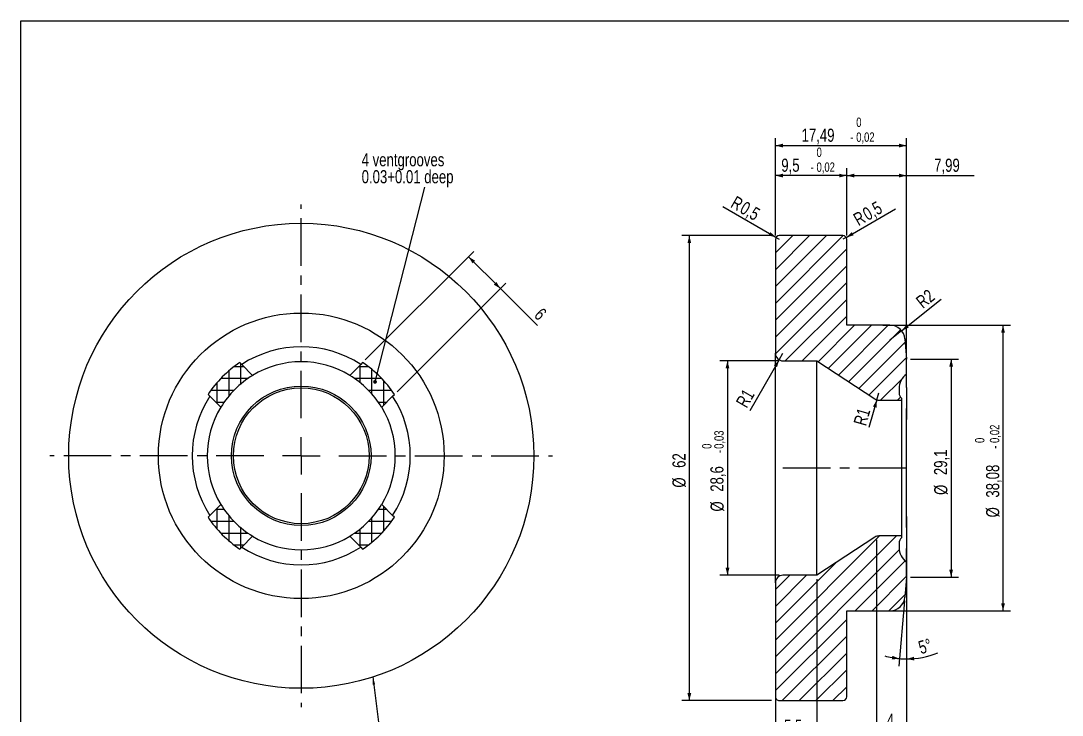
# Model space of a CAD drawing. Header units: millimetres. Extents: x 8 to 486, y -43 to 289.
# Drawn here: x 8 to 285.6, y 103.8 to 289 of the extents above; entities that cross this region are included whole.
import ezdxf

# ---------------------------------------------------------------- set-up
doc = ezdxf.new("R2010")
doc.units = ezdxf.units.MM
doc.linetypes.add('CENTERX2', pattern=[20.319999999999997, 12.7, -2.54, 2.54, -2.54])
for name, color, linetype in [('CENTERLINE', 4, 'CENTERX2'), ('DIMENSIONS', 2, 'Continuous'), ('HATCH', 3, 'Continuous'), ('TEXT', 2, 'Continuous')]:
    doc.layers.add(name, color=color, linetype=linetype)
doc.layers.add('OUTLINE', color=7, linetype='Continuous', lineweight=25)
doc.styles.add('SLDTEXTSTYLE0', font='TXT', dxfattribs={"width": 0.75})
doc.dimstyles.new('SLDDIMSTYLE0', dxfattribs={"dimtxt": 3.5, "dimasz": 2, "dimexe": 0, "dimexo": 0.0625, "dimgap": 0.875, "dimtad": 1, "dimlfac": 0.5, "dimrnd": 1e-09, "dimzin": 12, "dimdsep": 46, "dimtxsty": 'SLDTEXTSTYLE0', "dimsah": 1, "dimcen": 0.09, "dimadec": 0, "dimazin": 3, "dimtfac": 1, "dimtofl": 0, "dimtmove": 0, "dimatfit": 3, "dimfxl": 0, "dimfrac": 2, "dimtolj": 1, "dimtzin": 12, "dimarcsym": 0})
doc.dimstyles.new('SLDDIMSTYLE1', dxfattribs={"dimtxt": 0.18, "dimasz": 1, "dimexe": 0, "dimexo": 0.0625, "dimgap": 0, "dimtad": 0, "dimtih": 1, "dimtoh": 1, "dimdec": 0, "dimrnd": 1e-09, "dimzin": 0, "dimdsep": 46, "dimtxsty": 'Standard', "dimblk1": 'DOT', "dimblk2": 'DOT', "dimsah": 1, "dimcen": 0.09, "dimadec": 0, "dimazin": 0, "dimtfac": 1, "dimtdec": 0, "dimtofl": 0, "dimtmove": 0, "dimatfit": 3, "dimldrblk": 'DOT', "dimfxl": 0, "dimfrac": 2, "dimtolj": 1, "dimtzin": 0, "dimarcsym": 0})
doc.dimstyles.new('SLDDIMSTYLE10', dxfattribs={"dimtxt": 3.5, "dimasz": 2, "dimexe": 0, "dimexo": 0.0625, "dimgap": 0.875, "dimtad": 1, "dimdec": 4, "dimlfac": 0.5, "dimzin": 12, "dimdsep": 46, "dimtxsty": 'SLDTEXTSTYLE0', "dimsah": 1, "dimcen": 0.09, "dimazin": 3, "dimtfac": 1, "dimtofl": 0, "dimtmove": 0, "dimatfit": 3, "dimfxl": 0, "dimfrac": 2, "dimtolj": 1, "dimtzin": 12, "dimarcsym": 0})
doc.dimstyles.new('SLDDIMSTYLE2', dxfattribs={"dimtxt": 0.18, "dimasz": 2, "dimexe": 0, "dimexo": 0.0625, "dimgap": 0, "dimtad": 0, "dimtih": 1, "dimtoh": 1, "dimdec": 0, "dimrnd": 1e-09, "dimzin": 0, "dimdsep": 46, "dimtxsty": 'Standard', "dimsah": 1, "dimcen": 0.09, "dimadec": 0, "dimazin": 0, "dimtfac": 2, "dimtdec": 0, "dimtofl": 0, "dimtmove": 0, "dimatfit": 3, "dimfxl": 0, "dimfrac": 2, "dimtolj": 1, "dimtzin": 0, "dimarcsym": 0})
doc.dimstyles.new('SLDDIMSTYLE3', dxfattribs={"dimtxt": 3.5, "dimasz": 2, "dimexe": 0, "dimexo": 0.0625, "dimgap": 0.875, "dimtad": 1, "dimlfac": 0.5, "dimrnd": 1e-09, "dimzin": 12, "dimdsep": 46, "dimtxsty": 'SLDTEXTSTYLE0', "dimsah": 1, "dimcen": 0.09, "dimadec": 0, "dimazin": 3, "dimtol": 1, "dimtm": 0.02, "dimtfac": 1, "dimtofl": 0, "dimtmove": 0, "dimatfit": 3, "dimfxl": 0, "dimfrac": 2, "dimtolj": 1, "dimarcsym": 0})
doc.dimstyles.new('SLDDIMSTYLE4', dxfattribs={"dimtxt": 3.5, "dimasz": 2, "dimexe": 0, "dimexo": 0.0625, "dimgap": 0.875, "dimtad": 1, "dimdec": 1, "dimlfac": 0.5, "dimrnd": 1e-09, "dimzin": 12, "dimdsep": 46, "dimtxsty": 'SLDTEXTSTYLE0', "dimsah": 1, "dimcen": 0.09, "dimadec": 0, "dimazin": 3, "dimtfac": 1, "dimtdec": 1, "dimtofl": 0, "dimtmove": 0, "dimatfit": 3, "dimfxl": 0, "dimfrac": 2, "dimtolj": 1, "dimtzin": 12, "dimarcsym": 0})
doc.dimstyles.new('SLDDIMSTYLE5', dxfattribs={"dimtxt": 3.5, "dimasz": 2, "dimexe": 0, "dimexo": 0.0625, "dimgap": 0.875, "dimtad": 1, "dimlfac": 0.5, "dimrnd": 1e-09, "dimdsep": 46, "dimtxsty": 'SLDTEXTSTYLE0', "dimsah": 1, "dimcen": 0, "dimadec": 0, "dimazin": 2, "dimtfac": 1, "dimtofl": 0, "dimtmove": 0, "dimatfit": 3, "dimfxl": 0, "dimfrac": 2, "dimtolj": 1, "dimtzin": 12, "dimarcsym": 0})
doc.dimstyles.new('SLDDIMSTYLE6', dxfattribs={"dimtxt": 3.5, "dimasz": 2, "dimexe": 0, "dimexo": 0.0625, "dimgap": 0.875, "dimtad": 1, "dimlfac": 0.5, "dimrnd": 1e-09, "dimdsep": 46, "dimtxsty": 'SLDTEXTSTYLE0', "dimsah": 1, "dimcen": 0, "dimadec": 0, "dimazin": 2, "dimtfac": 1, "dimtofl": 0, "dimtmove": 0, "dimatfit": 3, "dimfxl": 0, "dimfrac": 2, "dimtolj": 1, "dimtzin": 12, "dimarcsym": 0})
doc.dimstyles.new('SLDDIMSTYLE7', dxfattribs={"dimtxt": 3.5, "dimasz": 2, "dimexe": 0, "dimexo": 0.0625, "dimgap": 0.875, "dimtad": 1, "dimlfac": 0.5, "dimrnd": 1e-09, "dimzin": 12, "dimdsep": 46, "dimtxsty": 'SLDTEXTSTYLE0', "dimsah": 1, "dimcen": 0.09, "dimadec": 0, "dimazin": 3, "dimtol": 1, "dimtm": 0.03, "dimtfac": 1, "dimtofl": 0, "dimtmove": 0, "dimatfit": 3, "dimfxl": 0, "dimfrac": 2, "dimtolj": 1, "dimarcsym": 0})
doc.dimstyles.new('SLDDIMSTYLE8', dxfattribs={"dimtxt": 3.5, "dimasz": 2, "dimexe": 0, "dimexo": 0.0625, "dimgap": 0.875, "dimtad": 1, "dimlfac": 0.5, "dimrnd": 1e-09, "dimzin": 12, "dimdsep": 46, "dimtxsty": 'SLDTEXTSTYLE0', "dimsah": 1, "dimcen": 0, "dimadec": 0, "dimazin": 3, "dimtfac": 1, "dimtofl": 0, "dimtmove": 0, "dimatfit": 3, "dimfxl": 0, "dimfrac": 2, "dimtolj": 1, "dimtzin": 12, "dimarcsym": 0})
doc.dimstyles.new('SLDDIMSTYLE9', dxfattribs={"dimtxt": 3.5, "dimasz": 2, "dimexe": 0, "dimexo": 0.0625, "dimgap": 0.875, "dimtad": 1, "dimlfac": 0.5, "dimrnd": 1e-09, "dimzin": 12, "dimdsep": 46, "dimtxsty": 'SLDTEXTSTYLE0', "dimsah": 1, "dimcen": 0, "dimadec": 0, "dimazin": 3, "dimtfac": 1, "dimtofl": 0, "dimtmove": 0, "dimatfit": 3, "dimfxl": 0, "dimfrac": 2, "dimtolj": 1, "dimtzin": 12, "dimarcsym": 0})
pattern_1 = [(0, (0, 0), (0, 3.175), []), (90, (0, 0), (-3.175, 1.944126793646423e-16), [])]
pattern_2 = [(45, (0, 0), (-2.245064030267288, 2.245064030267288), [])]

# ---------------------------------------------------------------- blocks, each defined once
blk = doc.blocks.new('_D')
at = {"layer": 'DIMENSIONS'}
for p, q in [((99.83642945188328, 198.5602121279427), (128.77147716477, 227.4952598408293)), ((127.3572636023969, 226.0810462784562), (135.8425449766355, 217.5957649042176)), ((108.3217108261218, 190.0749307537041), (137.2567585390085, 219.0099784665907)), ((135.8425449766355, 217.5957649042176), (145.7261132834562, 207.7121965973968))]:
    blk.add_line(p, q, dxfattribs=at)
for points in [[(127.3572636023969, 226.0810462784562), (128.4179237741767, 224.3132793254898), (129.1250305553633, 225.0203861066764)], [(135.8425449766355, 217.5957649042176), (134.7818848048556, 219.363531857184), (134.0747780236691, 218.6564250759974)]]:
    blk.add_solid(points, dxfattribs=at)
at = {"layer": 'DIMENSIONS', "insert": (147.0877362888422, 212.7311331264677), "char_height": 3.5, "attachment_point": 1, "rotation": 315.00000000000074, "style": 'SLDTEXTSTYLE0'}
blk.add_mtext('6', dxfattribs=at)
blk = doc.blocks.new('SW_NOTE_5')
at = {"layer": 'TEXT', "color": 0, "char_height": 3.5, "attachment_point": 1, "style": 'SLDTEXTSTYLE0'}
for s, insert in [('4 ventgrooves', (-16.8284941356852, 9.069248860106349)), ('0.03+0.01 deep', (-16.8284941356852, 4.543554329649091))]:
    blk.add_mtext(s, dxfattribs=dict(at, insert=insert))
blk = doc.blocks.new('_Dot')
at = {"color": 0, "linetype": 'ByBlock', "lineweight": -2}
blk.add_line((-0.5, 0), (-1, 0), dxfattribs=at)
at = {"color": 0, "linetype": 'ByBlock', "const_width": 0.5}
blk.add_lwpolyline([(-0.25, 0, 1), (0.25, 0, 1)], format="xyb", close=True, dxfattribs=at)
blk = doc.blocks.new('SW_CENTERMARKSYMBOL_0')
at = {"layer": 'CENTERLINE', "color": 0}
for p, q in [((0, 10.00000000000001), (0, 67)), ((0, 0), (0, 5.000000000000004)), ((-9.999999999999995, 0), (-67, 0)), ((0, 0), (-5.000000000000004, 0)), ((0, 0), (0, -5.000000000000004)), ((0, 0), (5.000000000000004, 0)), ((9.999999999999995, 0), (66.99999999999999, 0)), ((0, -9.99999999999998), (0, -67))]:
    blk.add_line(p, q, dxfattribs=at)
blk = doc.blocks.new('_D_1')
at = {"layer": 'DIMENSIONS'}
for p, q in [((237.7923726679612, 207.8124325882901), (271.8515312627719, 207.81243258829)), ((269.8515312627716, 131.65243258829), (269.8515312627719, 207.81243258829)), ((229.1678918525097, 131.6524325882901), (271.8515312627716, 131.65243258829))]:
    blk.add_line(p, q, dxfattribs=at)
for points in [[(269.8515312627719, 207.81243258829), (269.3515312627719, 205.81243258829), (270.3515312627719, 205.81243258829)], [(269.8515312627716, 131.65243258829), (270.3515312627716, 133.65243258829), (269.3515312627716, 133.65243258829)]]:
    blk.add_solid(points, dxfattribs=at)
at = {"layer": 'DIMENSIONS', "attachment_point": 1, "rotation": 89.9999999999998, "style": 'SLDTEXTSTYLE0'}
for s, insert, char_height in [('0,02', (266.3522977488625, 176.4288662315697), 2.5), ('0', (262.3856531165717, 176.4288662315697), 2.5), ('-', (266.3522977488625, 174.8655114555765), 2.5), ('38,08', (265.3397943481928, 161.8503588773855), 3.5), ('%%c', (265.3397941735697, 156.5725960709612), 3.5)]:
    blk.add_mtext(s, dxfattribs=dict(at, insert=insert, char_height=char_height))
blk = doc.blocks.new('_D_2')
at = {"layer": 'DIMENSIONS'}
for p, q in [((208.16789185251, 231.7324325882902), (184.219523914153, 231.7324325882903)), ((186.2195239141526, 107.7324325882903), (186.219523914153, 231.7324325882903)), ((208.1678918525096, 107.7324325882902), (184.2195239141526, 107.7324325882903))]:
    blk.add_line(p, q, dxfattribs=at)
for points in [[(186.219523914153, 231.7324325882903), (185.719523914153, 229.7324325882903), (186.719523914153, 229.7324325882903)], [(186.2195239141526, 107.7324325882903), (186.7195239141526, 109.7324325882903), (185.7195239141526, 109.7324325882903)]]:
    blk.add_solid(points, dxfattribs=at)
at = {"layer": 'DIMENSIONS', "char_height": 3.5, "attachment_point": 1, "rotation": 89.9999999999998, "style": 'SLDTEXTSTYLE0'}
for s, insert in [('62', (181.7077869995739, 169.7862089196513)), ('%%c', (181.7077868249509, 164.508446113227))]:
    blk.add_mtext(s, dxfattribs=dict(at, insert=insert))
blk = doc.blocks.new('_D_3')
at = {"layer": 'DIMENSIONS'}
for p, q in [((209.1678918525097, 140.1324325882902), (209.1678918525096, 96.14638882023202)), ((220.1678918525097, 140.1324325882902), (220.1678918525095, 96.14638882023199)), ((220.1678918525095, 98.14638882023199), (209.1678918525096, 98.14638882023202))]:
    blk.add_line(p, q, dxfattribs=at)
for points in [[(209.1678918525096, 98.14638882023202), (211.1678918525096, 97.64638882023202), (211.1678918525096, 98.64638882023202)], [(220.1678918525095, 98.14638882023199), (218.1678918525095, 98.64638882023199), (218.1678918525095, 97.64638882023199)]]:
    blk.add_solid(points, dxfattribs=at)
at = {"layer": 'DIMENSIONS', "insert": (211.4361904154851, 102.6581257348109), "char_height": 3.5, "attachment_point": 1, "style": 'SLDTEXTSTYLE0'}
blk.add_mtext('5,5', dxfattribs=at)
blk = doc.blocks.new('_D_4')
at = {"layer": 'DIMENSIONS'}
for p, q in [((236.1478918525097, 150.6324325882901), (236.1478918525096, 97.73243258829021)), ((244.1478918525097, 150.6324325882901), (244.1478918525096, 97.73243258829018)), ((244.1478918525096, 99.73243258829018), (236.1478918525096, 99.73243258829021))]:
    blk.add_line(p, q, dxfattribs=at)
for points in [[(236.1478918525096, 99.73243258829021), (238.1478918525096, 99.23243258829021), (238.1478918525096, 100.2324325882902)], [(244.1478918525096, 99.73243258829018), (242.1478918525096, 100.2324325882902), (242.1478918525096, 99.23243258829018)]]:
    blk.add_solid(points, dxfattribs=at)
at = {"layer": 'DIMENSIONS', "insert": (238.8559795110049, 104.2441695028691), "char_height": 3.5, "attachment_point": 1, "style": 'SLDTEXTSTYLE0'}
blk.add_mtext('4', dxfattribs=at)
blk = doc.blocks.new('_D_5')
at = {"layer": 'DIMENSIONS'}
for q in [(195.1329315867513, 239.4128709449813), (210.16789185251, 230.7324325882902)]:
    blk.add_line((209.3018664487255, 231.2324325882902), q, dxfattribs=at)
blk.add_solid([(209.3018664487255, 231.2324325882902), (207.8198156411567, 232.6654452901824), (207.3198156411567, 231.799419886398)], dxfattribs=at)
at = {"layer": 'DIMENSIONS', "char_height": 3.5, "attachment_point": 1, "rotation": 329.99999999999983, "style": 'SLDTEXTSTYLE0'}
for s, insert in [('R', (198.7244774705778, 242.4586108934837)), ('0,5', (201.1772520421723, 241.0425008343121))]:
    blk.add_mtext(s, dxfattribs=dict(at, insert=insert))
blk = doc.blocks.new('_D_6')
at = {"layer": 'DIMENSIONS'}
for p, q in [((209.16789185251, 231.7324325882902), (209.1678918525101, 257.7324325882871)), ((209.1678918525101, 255.7324325882871), (244.1478918525101, 255.7324325882869)), ((244.1478918525099, 199.8060289641305), (244.1478918525101, 257.7324325882869))]:
    blk.add_line(p, q, dxfattribs=at)
for points in [[(209.1678918525101, 255.7324325882871), (211.1678918525101, 255.2324325882871), (211.1678918525101, 256.2324325882871)], [(244.1478918525101, 255.7324325882869), (242.1478918525101, 256.2324325882869), (242.1478918525101, 255.2324325882869)]]:
    blk.add_solid(points, dxfattribs=at)
at = {"layer": 'DIMENSIONS', "attachment_point": 1, "style": 'SLDTEXTSTYLE0'}
for s, insert, char_height in [('0', (230.7154440925803, 263.1983107344869), 2.5), ('17,49', (216.1369367383959, 260.2441695028659), 3.5), ('0,02', (230.7154440925803, 259.2316661021962), 2.5), ('-', (229.152089316587, 259.2316661021962), 2.5)]:
    blk.add_mtext(s, dxfattribs=dict(at, insert=insert, char_height=char_height))
blk = doc.blocks.new('_D_7')
at = {"layer": 'DIMENSIONS'}
for p, q in [((228.16789185251, 231.7324325882902), (228.1678918525101, 249.7324325882874)), ((228.1678918525101, 247.7324325882874), (244.1478918525101, 247.7324325882873)), ((244.1478918525099, 199.8060289641305), (244.1478918525101, 249.7324325882873)), ((244.1478918525101, 247.7324325882873), (262.127848202479, 247.7324325882873))]:
    blk.add_line(p, q, dxfattribs=at)
for points in [[(228.1678918525101, 247.7324325882874), (230.1678918525101, 247.2324325882874), (230.1678918525101, 248.2324325882874)], [(244.1478918525101, 247.7324325882873), (242.1478918525101, 248.2324325882873), (242.1478918525101, 247.2324325882873)]]:
    blk.add_solid(points, dxfattribs=at)
at = {"layer": 'DIMENSIONS', "insert": (251.4905598677368, 252.2441695028662), "char_height": 3.5, "attachment_point": 1, "style": 'SLDTEXTSTYLE0'}
blk.add_mtext('7,99', dxfattribs=at)
blk = doc.blocks.new('_D_8')
at = {"layer": 'DIMENSIONS'}
for p, q in [((209.16789185251, 231.7324325882902), (209.1678918525101, 249.7324325882905)), ((228.1678918525101, 247.7324325882904), (209.1678918525101, 247.7324325882905)), ((228.16789185251, 231.7324325882902), (228.1678918525101, 249.7324325882904))]:
    blk.add_line(p, q, dxfattribs=at)
for points in [[(209.1678918525101, 247.7324325882905), (211.1678918525101, 247.2324325882905), (211.1678918525101, 248.2324325882905)], [(228.1678918525101, 247.7324325882904), (226.1678918525101, 248.2324325882904), (226.1678918525101, 247.2324325882904)]]:
    blk.add_solid(points, dxfattribs=at)
at = {"layer": 'DIMENSIONS', "attachment_point": 1, "style": 'SLDTEXTSTYLE0'}
for s, insert, char_height in [('0', (220.1390586318846, 255.1983107344905), 2.5), ('9,5', (210.7333221990866, 252.2441695028694), 3.5), ('0,02', (220.1390586318846, 251.2316661021997), 2.5), ('-', (218.5757038558913, 251.2316661021997), 2.5)]:
    blk.add_mtext(s, dxfattribs=dict(at, insert=insert, char_height=char_height))
blk = doc.blocks.new('_D_9')
at = {"layer": 'DIMENSIONS'}
for q in [(241.2014095851183, 238.8346878288889), (227.16789185251, 230.7324325882902)]:
    blk.add_line((228.0339172562945, 231.2324325882902), q, dxfattribs=at)
blk.add_solid([(228.0339172562945, 231.2324325882902), (230.0159680638633, 231.7994198863979), (229.5159680638633, 232.6654452901824)], dxfattribs=at)
at = {"layer": 'DIMENSIONS', "char_height": 3.5, "attachment_point": 1, "rotation": 29.999999999999954, "style": 'SLDTEXTSTYLE0'}
for s, insert in [('0,5', (232.0209259823994, 238.6339461187528)), ('R', (229.5681514108048, 237.2178360595812))]:
    blk.add_mtext(s, dxfattribs=dict(at, insert=insert))
blk = doc.blocks.new('_D_10')
at = {"layer": 'DIMENSIONS'}
for p, q in [((210.1678918525099, 198.3324325882902), (194.3860092682383, 198.3324325882903)), ((196.3860092682383, 198.3324325882903), (196.3860092682381, 141.1324325882903)), ((210.1678918525097, 141.1324325882902), (194.3860092682381, 141.1324325882903))]:
    blk.add_line(p, q, dxfattribs=at)
for points in [[(196.3860092682383, 198.3324325882903), (195.8860092682383, 196.3324325882903), (196.8860092682383, 196.3324325882903)], [(196.3860092682381, 141.1324325882903), (196.8860092682381, 143.1324325882903), (195.8860092682381, 143.1324325882903)]]:
    blk.add_solid(points, dxfattribs=at)
at = {"layer": 'DIMENSIONS', "attachment_point": 1, "rotation": 90.0000000000002, "style": 'SLDTEXTSTYLE0'}
for s, insert, char_height in [('0,03', (192.8702843695444, 174.8650537424794), 2.5), ('0', (189.6376455522638, 174.8650537424794), 2.5), ('-', (192.8702843695444, 173.7574150406828), 2.5), ('28,6', (191.8208000023765, 163.4129702665916), 3.5), ('%%c', (191.8742721790364, 158.1345328682175), 3.5)]:
    blk.add_mtext(s, dxfattribs=dict(at, insert=insert, char_height=char_height))
blk = doc.blocks.new('_D_11')
at = {"layer": 'DIMENSIONS'}
for q in [(211.1678918525099, 200.3324325882902), (202.3366378847515, 185.0362520215884)]:
    blk.add_line((210.1678918525099, 198.6003817807213), q, dxfattribs=at)
blk.add_solid([(210.1678918525099, 198.6003817807213), (208.7348791506177, 197.1183309731525), (209.6009045544021, 196.6183309731525)], dxfattribs=at)
at = {"layer": 'DIMENSIONS', "insert": (198.4685643260065, 187.2694853319751), "char_height": 3.5, "attachment_point": 1, "rotation": 60.000000000000135, "style": 'SLDTEXTSTYLE0'}
blk.add_mtext('R1', dxfattribs=at)
blk = doc.blocks.new('_D_12')
at = {"layer": 'DIMENSIONS'}
for q in [(236.7461664047801, 189.8324325882901), (234.093705841432, 180.5398620221981)]:
    blk.add_line((236.1972139206532, 187.9092448257014), q, dxfattribs=at)
blk.add_solid([(236.1972139206532, 187.9092448257014), (235.1674644958792, 186.1232951841444), (236.1290583771736, 185.848818942081)], dxfattribs=at)
at = {"layer": 'DIMENSIONS', "insert": (229.9246679768427, 181.7298673543372), "char_height": 3.5, "attachment_point": 1, "rotation": 74.06919595035292, "style": 'SLDTEXTSTYLE0'}
blk.add_mtext('R1', dxfattribs=at)
blk = doc.blocks.new('_D_13')
at = {"layer": 'DIMENSIONS'}
for q in [(253.3161476316005, 214.7540219978073), (239.6946089401875, 203.8124325882901)]:
    blk.add_line((242.8131241736422, 206.3174002005979), q, dxfattribs=at)
blk.add_solid([(242.8131241736422, 206.3174002005979), (244.6855027419081, 207.1800696025699), (244.0592608388311, 207.9596984109336)], dxfattribs=at)
at = {"layer": 'DIMENSIONS', "insert": (246.2940582506272, 214.841023708519), "char_height": 3.5, "attachment_point": 1, "rotation": 38.77339799997188, "style": 'SLDTEXTSTYLE0'}
blk.add_mtext('R2', dxfattribs=at)
blk = doc.blocks.new('_D_14')
at = {"layer": 'DIMENSIONS'}
for p, q in [((245.1478918525099, 198.8060289641305), (258.015454035106, 198.8060289641304)), ((256.015454035106, 198.8060289641304), (256.0154540351058, 140.6588362124497)), ((245.1478918525097, 140.6588362124497), (258.0154540351058, 140.6588362124497))]:
    blk.add_line(p, q, dxfattribs=at)
for points in [[(256.015454035106, 198.8060289641304), (255.515454035106, 196.8060289641304), (256.515454035106, 196.8060289641304)], [(256.0154540351058, 140.6588362124497), (256.5154540351058, 142.6588362124497), (255.5154540351058, 142.6588362124497)]]:
    blk.add_solid(points, dxfattribs=at)
at = {"layer": 'DIMENSIONS', "char_height": 3.5, "attachment_point": 1, "rotation": 90.0000000000002, "style": 'SLDTEXTSTYLE0'}
for s, insert in [('29,1', (251.4502447692442, 167.8459562913586)), ('%%c', (251.503716945904, 162.5675188929845))]:
    blk.add_mtext(s, dxfattribs=dict(at, insert=insert))
blk = doc.blocks.new('_D_15')
at = {"layer": 'DIMENSIONS'}
for p, q in [((244.1478918525097, 139.6588362124497), (244.1478918525096, 116.8254762618432)), ((243.5922319898066, 134.3076149192077), (242.0706776638424, 116.9161693919434))]:
    blk.add_line(p, q, dxfattribs=at)
for radius, start, end in [(21.83335995060652, 254.5432358186204, 265.0000000000011), (21.83335995060651, 270.0000000000006, 292.3942243033883), (21.83335995060651, 265.0000000000011, 270.0000000000006)]:
    blk.add_arc((244.1478918525097, 140.6588362124497), radius, start, end, dxfattribs=at)
for points in [[(242.2449891493377, 118.9085587881269), (240.3289109200755, 119.6692454643264), (240.1963616876595, 118.6780690415913)], [(244.1478918525096, 118.8254762618432), (246.1686351631435, 118.4173139503442), (246.122977037892, 119.4162710743483)]]:
    blk.add_solid(points, dxfattribs=at)
at = {"layer": 'DIMENSIONS', "insert": (246.9543929268204, 123.421696532086), "char_height": 3.5, "attachment_point": 1, "rotation": 16.57179070379719, "style": 'SLDTEXTSTYLE0'}
blk.add_mtext('5°', dxfattribs=at)

msp = doc.modelspace()

# ---------------------------------------------------------------- hatches: boundary and pattern name
at = {"layer": 'HATCH'}
h = msp.add_hatch(dxfattribs=at)
h.set_pattern_fill('ANSI31', color=256, angle=2.8e-322, style=0)
h.set_pattern_definition(pattern_2)
edge = h.paths.add_edge_path(flags=0)
edge.add_line((239.6946089401875, 207.8124325882901), (228.1678918525099, 207.8124325882902))
edge.add_line((228.1678918525099, 207.8124325882902), (228.16789185251, 230.7324325882902))
edge.add_arc((227.16789185251, 230.7324325882902), 1, 0, 90)
edge.add_line((227.16789185251, 231.7324325882902), (210.16789185251, 231.7324325882902))
edge.add_arc((210.16789185251, 230.7324325882902), 1, 90, 180)
edge.add_line((209.16789185251, 230.7324325882902), (209.1678918525099, 200.3324325882902))
edge.add_arc((211.1678918525099, 200.3324325882902), 2, 180, 270.0000000000008)
edge.add_line((211.1678918525099, 198.3324325882902), (220.1678918525099, 198.3324325882902))
edge.add_line((220.1678918525099, 198.3324325882902), (235.6478941198894, 188.160966768047))
edge.add_arc((236.7461664047801, 189.8324325882901), 2, 236.6922311024866, 270)
edge.add_line((236.74616640478, 187.8324325882901), (242.7478918525099, 187.8324325882901))
edge.add_line((242.7478918525099, 187.8324325882901), (242.7478918525099, 188.3324325882902))
edge.add_arc((244.1478918525098, 189.7607182739987), 2, 180, 225.5729959991948, ccw=False)
edge.add_line((242.1478918525099, 189.7607182739987), (242.1478918525099, 190.9073112262069))
edge.add_arc((246.9478918525099, 190.9073112262069), 4.799999999999997, 125.68533471265121, 179.9999999999988, ccw=False)
edge.add_line((244.1478918525099, 194.8060289641305), (244.1478918525099, 198.8060289641305))
edge.add_line((244.1478918525099, 198.8060289641305), (243.6793877325545, 204.1610555592807))
edge.add_arc((239.6946089401875, 203.8124325882901), 4, 4.999999999999374, 89.99999999999959)
h = msp.add_hatch(dxfattribs=at)
h.set_pattern_fill('NET', color=256, style=0)
h.set_pattern_definition(pattern_1)
edge = h.paths.add_edge_path(flags=0)
edge.add_line((57.90743869060116, 189.3678239725175), (61.33567474457878, 185.9395879185399))
edge.add_arc((82.76102136776821, 172.9995226695891), 25.02979757351059, 121.13032221666029, 148.8696777833384, ccw=False)
edge.add_line((69.82095611881734, 194.4248692927785), (66.39272006483974, 197.8531053467561))
edge.add_arc((82.76102136776821, 172.999522669589), 29.75939951400612, 123.3684689366083, 146.6315310633916)
h = msp.add_hatch(dxfattribs=at)
h.set_pattern_fill('NET', color=256, style=0)
h.set_pattern_definition(pattern_1)
edge = h.paths.add_edge_path(flags=0)
edge.add_line((99.12932267069672, 197.8531053467561), (95.7010866167191, 194.4248692927785))
edge.add_arc((82.76102136776821, 172.9995226695891), 25.02979757351059, 31.130322216659977, 58.86967778333798, ccw=False)
edge.add_line((104.1863679909576, 185.9395879185399), (107.6146040449353, 189.3678239725175))
edge.add_arc((82.76102136776821, 172.9995226695891), 29.75939951400612, 33.36846893660828, 56.63153106339158)
h = msp.add_hatch(dxfattribs=at)
h.set_pattern_fill('NET', color=256, style=0)
h.set_pattern_definition(pattern_1)
edge = h.paths.add_edge_path(flags=0)
edge.add_line((66.39272006483971, 148.1459399924221), (69.8209561188174, 151.5741760463998))
edge.add_arc((82.76102136776821, 172.9995226695891), 25.02979757351059, 211.1303222166609, 238.869677783339, ccw=False)
edge.add_line((61.33567474457883, 160.0594574206384), (57.90743869060113, 156.6312213666607))
edge.add_arc((82.76102136776821, 172.9995226695891), 29.75939951400612, 213.368468936609, 236.6315310633924)
h = msp.add_hatch(dxfattribs=at)
h.set_pattern_fill('NET', color=256, style=0)
h.set_pattern_definition(pattern_1)
edge = h.paths.add_edge_path(flags=0)
edge.add_line((107.6146040449353, 156.6312213666607), (104.1863679909576, 160.0594574206384))
edge.add_arc((82.76102136776821, 172.9995226695891), 25.02979757351059, 301.130322216661, 328.86967778333906, ccw=False)
edge.add_line((95.70108661671902, 151.5741760463998), (99.12932267069677, 148.145939992422))
edge.add_arc((82.76102136776821, 172.999522669589), 29.75939951400612, 303.3684689366094, 326.6315310633927)
h = msp.add_hatch(dxfattribs=at)
h.set_pattern_fill('ANSI31', color=256, angle=2.8e-322, style=0)
h.set_pattern_definition(pattern_2)
edge = h.paths.add_edge_path(flags=0)
edge.add_line((243.6793877325542, 135.3038096172995), (244.1478918525097, 140.6588362124497))
edge.add_line((244.1478918525097, 140.6588362124497), (244.1478918525097, 144.6588362124498))
edge.add_arc((246.9478918525097, 148.5575539503734), 4.799999999999997, 179.9999999999988, 234.3146652873479, ccw=False)
edge.add_line((242.1478918525097, 148.5575539503734), (242.1478918525097, 149.7041469025816))
edge.add_arc((244.1478918525097, 149.7041469025816), 2, 134.4270040008044, 179.9999999999984, ccw=False)
edge.add_line((242.7478918525097, 151.1324325882902), (242.7478918525097, 151.6324325882901))
edge.add_line((242.7478918525097, 151.6324325882901), (236.7461664047799, 151.6324325882901))
edge.add_arc((236.7461664047799, 149.6324325882901), 2, 89.99999999999919, 123.307768897514)
edge.add_line((235.6478941198893, 151.3038984085333), (220.1678918525097, 141.1324325882902))
edge.add_line((220.1678918525097, 141.1324325882902), (211.1678918525097, 141.1324325882902))
edge.add_arc((211.1678918525097, 139.1324325882902), 2, 89.99999999999919, 180)
edge.add_line((209.1678918525097, 139.1324325882902), (209.1678918525096, 108.7324325882902))
edge.add_arc((210.1678918525096, 108.7324325882902), 1, 180, 270.0000000000008)
edge.add_line((210.1678918525096, 107.7324325882902), (227.1678918525096, 107.7324325882902))
edge.add_arc((227.1678918525096, 108.7324325882902), 1, 270.0000000000008, 360.0000000000008)
edge.add_line((228.1678918525096, 108.7324325882902), (228.1678918525097, 131.6524325882901))
edge.add_line((228.1678918525097, 131.6524325882901), (239.6946089401872, 131.6524325882901))
edge.add_arc((239.6946089401873, 135.6524325882901), 4, 270.0000000000004, 355.0000000000006)

# ---------------------------------------------------------------- linework, layer by layer
at = {"layer": 'CENTERLINE'}
msp.add_line((244.1478918525096, 169.7324325882902), (209.1678918525097, 169.7324325882902), dxfattribs=at)
at = {"layer": 'OUTLINE'}
for p, q in [((8.000000000000007, 289), (412, 289)), ((8.000000000000007, 8.000000000000007), (8.000000000000007, 289)), ((209.1678918525098, 230.7324325882901), (209.1678918525098, 200.3324325882901)), ((227.1678918525098, 231.7324325882901), (210.1678918525098, 231.7324325882901)), ((228.1678918525098, 207.8124325882901), (228.1678918525098, 230.7324325882901)), ((239.6946089401874, 207.8124325882901), (228.1678918525098, 207.8124325882901)), ((243.6793877325543, 204.1610555592807), (244.1478918525098, 198.8060289641305)), ((209.1678918525098, 139.1324325882901), (209.1678918525098, 200.3324325882901)), ((66.88807100931699, 197.3577544022789), (66.39272006483982, 197.8531053467562)), ((69.78905727844035, 194.4567681331556), (66.88807100931699, 197.3577544022789)), ((98.63397172621963, 197.3577544022789), (95.7329854570962, 194.4567681331555)), ((99.12932267069681, 197.8531053467561), (98.63397172621963, 197.3577544022789)), ((211.1678918525098, 198.3324325882901), (220.1678918525098, 198.3324325882901)), ((220.1678918525098, 141.1324325882901), (220.1678918525098, 198.3324325882901)), ((220.1678918525098, 198.3324325882901), (235.6478941198893, 188.160966768047)), ((244.1478918525098, 194.8060289641305), (244.1478918525098, 198.8060289641305)), ((244.1478918525098, 191.1896780518565), (244.1478918525098, 194.8060289641305)), ((57.90743869060121, 189.3678239725176), (58.40278963507838, 188.8724730280404)), ((58.40278963507838, 188.8724730280404), (61.30377590420178, 185.971486758917)), ((104.2182668313347, 185.9714867589169), (107.1192531004582, 188.8724730280403)), ((107.1192531004582, 188.8724730280403), (107.6146040449353, 189.3678239725174)), ((242.1478918525098, 190.9073112262069), (242.1478918525098, 189.7607182739987)), ((244.0878918525098, 191.1577792114794), (244.0878918525098, 182.6724978372408)), ((236.74616640478, 187.8324325882901), (242.7478918525098, 187.8324325882901)), ((242.7478918525098, 188.3324325882902), (242.7478918525098, 187.8324325882901)), ((242.7478918525098, 187.8324325882901), (242.7478918525098, 151.6324325882901)), ((244.1478918525098, 182.7043966776179), (244.1478918525098, 185.6053829467413)), ((244.1478918525098, 156.7604684989622), (244.1478918525098, 182.7043966776179)), ((61.30377590420174, 160.0275585802614), (58.40278963507825, 157.1265723111379)), ((107.1192531004581, 157.1265723111377), (104.2182668313346, 160.0275585802612)), ((58.40278963507825, 157.1265723111379), (57.90743869060108, 156.6312213666608)), ((107.6146040449352, 156.6312213666606), (107.1192531004581, 157.1265723111377)), ((244.0878918525098, 156.7923673393393), (244.0878918525098, 148.3070859651007)), ((244.1478918525098, 153.8594822298388), (244.1478918525098, 156.7604684989622)), ((66.88807100931679, 148.6412909368993), (69.78905727844028, 151.5422772060228)), ((95.73298545709599, 151.5422772060227), (98.63397172621951, 148.6412909368991)), ((235.6478941198893, 151.3038984085332), (220.1678918525098, 141.1324325882901)), ((242.7478918525098, 151.6324325882901), (236.74616640478, 151.6324325882901)), ((242.7478918525098, 151.6324325882901), (242.7478918525098, 151.1324325882902)), ((66.39272006483961, 148.1459399924221), (66.88807100931679, 148.6412909368993)), ((98.63397172621951, 148.6412909368991), (99.12932267069668, 148.145939992422)), ((242.1478918525098, 149.7041469025816), (242.1478918525098, 148.5575539503734)), ((244.1478918525098, 144.6588362124498), (244.1478918525098, 148.2751871247237)), ((244.1478918525098, 140.6588362124497), (244.1478918525098, 144.6588362124498)), ((209.1678918525098, 139.1324325882901), (209.1678918525098, 108.7324325882901)), ((220.1678918525098, 141.1324325882901), (211.1678918525098, 141.1324325882901)), ((244.1478918525098, 140.6588362124497), (243.6793877325543, 135.3038096172995)), ((228.1678918525098, 131.6524325882901), (239.6946089401874, 131.6524325882901)), ((228.1678918525098, 108.7324325882901), (228.1678918525098, 131.6524325882901)), ((210.1678918525098, 107.7324325882901), (227.1678918525098, 107.7324325882901))]:
    msp.add_line(p, q, dxfattribs=at)
for radius in [62, 38.08000000000001, 18.60000000000001, 18.10000000000001]:
    msp.add_circle((82.76102136776821, 172.9995226695891), radius, dxfattribs=at)
for centre, radius, start, end in [((210.1678918525098, 230.7324325882901), 1, 90, 179.9999999999928), ((227.1678918525098, 230.7324325882901), 1, 9.889581658922228e-14, 90), ((239.6946089401874, 203.8124325882901), 4, 4.999999999999814, 90), ((82.76102136776821, 172.9995226695891), 29.07359637584041, 56.90987429400109, 123.0901257059985), ((211.1678918525098, 200.3324325882901), 2, 179.9999999999999, 270), ((82.76102136776821, 172.999522669589), 29.75939951400616, 123.3684689366081, 146.6315310633915), ((82.76102136776821, 172.9995226695891), 25.07359637584034, 58.84496681173321, 121.1550331882664), ((82.76102136776821, 172.9995226695891), 29.75939951400615, 33.36846893660809, 56.6315310633914), ((82.76102136776821, 172.9995226695891), 25.0297975735106, 121.130322216661, 148.869677783339), ((82.76102136776821, 172.9995226695891), 25.02979757351061, 31.1303222166606, 58.86967778333869), ((246.9478918525098, 190.9073112262069), 4.800000000000011, 125.6853347126521, 180.000000000003), ((82.76102136776821, 172.9995226695891), 29.07359637584038, 146.9098742940012, 213.0901257059992), ((82.76102136776821, 172.9995226695891), 29.0735963758404, 326.9098742940021, 33.0901257059984), ((244.1478918525098, 189.7607182739987), 2, 179.9999999999999, 225.5729959991945), ((236.74616640478, 189.8324325882901), 2.000000000000009, 236.6922311024873, 270.0000000000008), ((82.76102136776821, 172.9995226695891), 25.07359637584034, 148.8449668117336, 211.155033188267), ((82.76102136776821, 172.9995226695891), 25.07359637584034, 328.8449668117342, 31.15503318826603), ((82.76102136776821, 172.9995226695891), 25.02979757351058, 211.1303222166615, 238.8696777833397), ((82.76102136776821, 172.9995226695891), 25.0297975735106, 301.1303222166616, 328.8696777833397), ((82.76102136776821, 172.9995226695891), 29.75939951400613, 213.3684689366088, 236.6315310633921), ((82.76102136776821, 172.999522669589), 29.75939951400613, 303.3684689366091, 326.6315310633925), ((82.76102136776821, 172.9995226695891), 25.07359637584033, 238.8449668117342, 301.155033188267), ((236.74616640478, 149.6324325882901), 2.000000000000001, 90, 123.3077688975147), ((244.1478918525098, 149.7041469025816), 2.000000000000006, 134.4270040008058, 179.9999999999999), ((82.76102136776821, 172.9995226695891), 29.07359637584045, 236.9098742940018, 303.0901257059994), ((246.9478918525098, 148.5575539503734), 4.800000000000011, 179.9999999999978, 234.3146652873486), ((211.1678918525098, 139.1324325882901), 2, 90, 179.9999999999999), ((239.6946089401874, 135.6524325882901), 4, 270.0000000000008, 355.000000000001), ((210.1678918525098, 108.7324325882901), 1, 179.9999999999928, 270.0000000000008), ((227.1678918525098, 108.7324325882901), 1, 270.0000000000024, 9.889581658922372e-14)]:
    msp.add_arc(centre, radius, start, end, dxfattribs=at)
for points in [[(69.82095611881739, 194.4248692927785), (69.81021245171996, 194.435612959876), (69.79957946035533, 194.4462459512406), (69.78905727844035, 194.4567681331556)], [(95.73298545709622, 194.4567681331555), (95.72246327518123, 194.4462459512405), (95.71183028381661, 194.4356129598759), (95.70108661671917, 194.4248692927785)], [(244.1478918525098, 191.1896780518565), (244.1277740754974, 191.1791558699415), (244.1077741228914, 191.1685228785769), (244.0878918525098, 191.1577792114794)], [(61.30377590420177, 185.971486758917), (61.31429808611676, 185.960964577002), (61.32493107748139, 185.9503315856374), (61.33567474457882, 185.93958791854)], [(104.1863679909577, 185.9395879185398), (104.1971116580551, 185.9503315856373), (104.2077446494198, 185.9609645770019), (104.2182668313347, 185.9714867589169)], [(244.0878918525098, 182.6724978372408), (244.1077741228914, 182.6832415043383), (244.1277740754974, 182.6938744957029), (244.1478918525098, 182.7043966776179)], [(61.33567474457879, 160.0594574206384), (61.32492782758366, 160.0487105036433), (61.3142949038613, 160.038077579921), (61.30377590420174, 160.0275585802614)], [(104.2182668313346, 160.0275585802612), (104.2077446494196, 160.0380807621762), (104.197111658055, 160.0487137535408), (104.1863679909575, 160.0594574206383)], [(244.1478918525098, 156.7604684989622), (244.1277740754974, 156.7709906808772), (244.1077741228914, 156.7816236722418), (244.0878918525098, 156.7923673393393)], [(69.78905727844028, 151.5422772060228), (69.79957946035526, 151.5527993879377), (69.81021245171989, 151.5634323793024), (69.82095611881732, 151.5741760463998)], [(95.70108661671895, 151.5741760463997), (95.71183028381638, 151.5634323793023), (95.72246327518103, 151.5527993879377), (95.73298545709599, 151.5422772060227)], [(244.0878918525098, 148.3070859651007), (244.1077741228914, 148.2963422980033), (244.1277740754974, 148.2857093066386), (244.1478918525098, 148.2751871247237)]]:
    msp.add_open_spline(points, degree=3, dxfattribs=at)

# ---------------------------------------------------------------- block references
at = {"layer": 'CENTERLINE'}
msp.add_blockref('SW_CENTERMARKSYMBOL_0', (82.76102136776821, 172.9995226695891), dxfattribs=at)
at = {"layer": 'TEXT'}
msp.add_blockref('SW_NOTE_5', (115.6876584953508, 244.6322907861371), dxfattribs=at)

# ---------------------------------------------------------------- dimensions: what is measured, and where the dimension line sits
at = {"layer": 'DIMENSIONS'}
for base, p1, p2, dimstyle, picture, middle in [((244.1478918525101, 255.7324325882896), (209.16789185251, 230.7324325882902), (244.1478918525099, 198.8060289641305), 'SLDDIMSTYLE3', '_D_6', (226.6578918525101, 255.7324325882897)), ((209.1678918525101, 247.7324325882905), (228.16789185251, 230.7324325882902), (209.16789185251, 230.7324325882902), 'SLDDIMSTYLE3', '_D_8', (218.6678918525101, 247.7324325882905)), ((244.1478918525101, 247.7324325882904), (228.16789185251, 230.7324325882902), (244.1478918525099, 198.8060289641305), 'SLDDIMSTYLE0', '_D_7', (256.0154540351054, 247.7324325882903)), ((236.1478918525096, 99.73243258829021), (244.1478918525097, 151.6324325882901), (236.1478918525097, 151.6324325882901), 'SLDDIMSTYLE0', '_D_4', (240.1478918525095, 99.7324325882902)), ((209.1678918525095, 98.14638882023203), (220.1678918525097, 141.1324325882902), (209.1678918525097, 141.1324325882902), 'SLDDIMSTYLE4', '_D_3', (214.6678918525095, 98.14638882023202))]:
    dim = msp.add_linear_dim(base=base, p1=p1, p2=p2, dimstyle=dimstyle, dxfattribs=at)
    dim.commit()
    dim.dimension.update_dxf_attribs({"geometry": picture, "text_midpoint": middle, "dimtype": 160})
for center, mpoint, dimstyle, picture, middle in [((210.16789185251, 230.7324325882902), (209.3018664487255, 231.2324325882902), 'SLDDIMSTYLE5', '_D_5', (200.2534353143655, 236.4565625129594)), ((227.16789185251, 230.7324325882902), (228.0339172562945, 231.2324325882902), 'SLDDIMSTYLE6', '_D_9', (236.1084174228358, 235.8942516595118)), ((239.6946089401875, 203.8124325882901), (242.8131241736422, 206.3174002005979), 'SLDDIMSTYLE9', '_D_13', (251.3987111112196, 213.2138306287842)), ((211.1678918525099, 200.3324325882902), (210.1678918525099, 198.6003817807213), 'SLDDIMSTYLE8', '_D_11', (203.567837558372, 187.1687450900534)), ((236.7461664047801, 189.8324325882901), (236.1972139206532, 187.9092448257014), 'SLDDIMSTYLE8', '_D_12', (234.7083259972777, 182.6930833923321))]:
    dim = msp.add_radius_dim(center=center, mpoint=mpoint, dimstyle=dimstyle, dxfattribs=at)
    dim.commit()
    dim.dimension.update_dxf_attribs({"geometry": picture, "text_midpoint": middle, "dimtype": 164})
for base, p1, p2, dimstyle, picture, middle in [((183.4423605160127, 231.7324325882903), (209.1678918525096, 107.7324325882902), (209.16789185251, 231.7324325882902), 'SLDDIMSTYLE4', '_D_2', (183.4423605160125, 169.7324325882903)), ((269.8515312627719, 207.81243258829), (228.1678918525097, 131.6524325882901), (228.1678918525099, 207.8124325882902), 'SLDDIMSTYLE3', '_D_1', (269.8515312627717, 169.73243258829)), ((196.3860092682382, 141.1324325882903), (211.1678918525099, 198.3324325882902), (211.1678918525097, 141.1324325882902), 'SLDDIMSTYLE7', '_D_10', (196.3860092682382, 169.7324325882903)), ((256.0154540351057, 140.6588362124497), (244.1478918525099, 198.8060289641305), (244.1478918525097, 140.6588362124497), 'SLDDIMSTYLE4', '_D_14', (256.0154540351058, 169.7324325882901))]:
    dim = msp.add_linear_dim(base=base, p1=p1, p2=p2, angle=90.0000000000002, text='%%c<>', dimstyle=dimstyle, dxfattribs=at)
    dim.commit()
    dim.dimension.update_dxf_attribs({"geometry": picture, "text_midpoint": middle, "dimtype": 160})
dim = msp.add_linear_dim(base=(135.8425449766354, 217.5957649042176), p1=(99.12932267069672, 197.8531053467561), p2=(107.6146040449353, 189.3678239725175), angle=314.99999999999994, dimstyle='SLDDIMSTYLE0', dxfattribs=at)
dim.commit()
dim.dimension.update_dxf_attribs({"geometry": '_D', "text_midpoint": (144.811784902535, 208.626524978318), "dimtype": 160})
dim = msp.add_angular_dim_2l(base=(243.1955340673374, 118.8462567826397), line1=((244.1478918525097, 140.6588362124497), (243.6793877325542, 135.3038096172995)), line2=((244.1478918525097, 144.6588362124498), (244.1478918525097, 140.6588362124497)), dimstyle='SLDDIMSTYLE10', dxfattribs=at)
dim.commit()
dim.dimension.update_dxf_attribs({"geometry": '_D_15', "text_midpoint": (250.3751265219013, 119.7323660106915), "dimtype": 162})

# ---------------------------------------------------------------- leaders
at = {"layer": 'TEXT'}
for points, dimstyle in [([(102.4265175839717, 192.7090659173659), (115.6876584953508, 244.6322907861371)], 'SLDDIMSTYLE1'), ([(101.8779249983706, 114.0203399389149), (103.768808114962, 98.39391377852922)], 'SLDDIMSTYLE2')]:
    msp.add_leader(points, dimstyle=dimstyle, dxfattribs=at)

doc.saveas('drawing.dxf')
